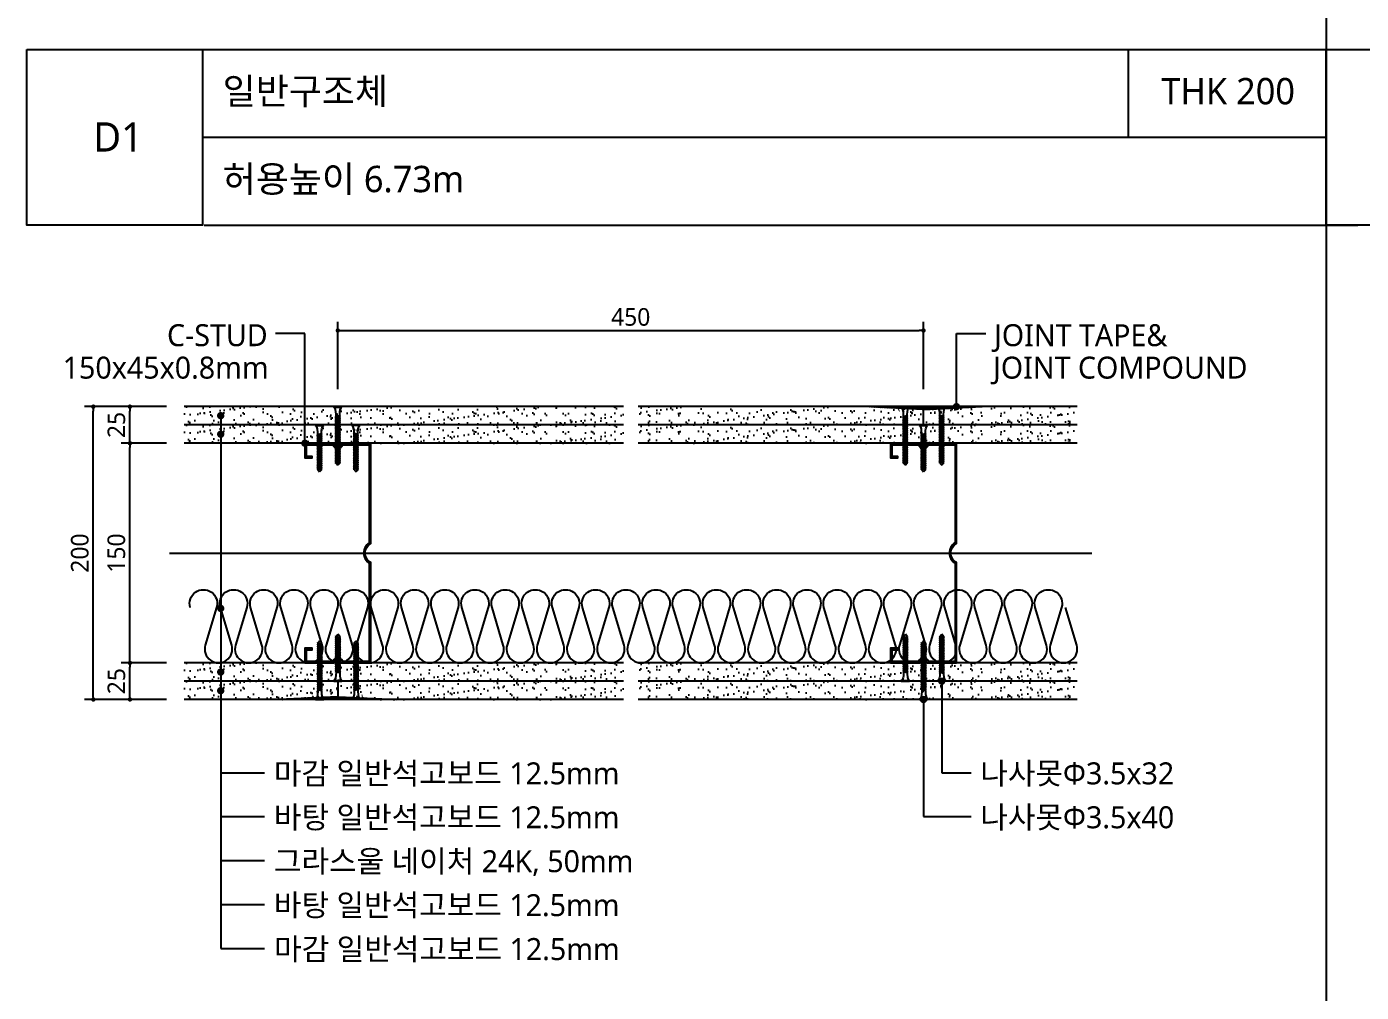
# Model space of a CAD drawing. Header units: millimetres. Extents: x 100 to 12387, y 55 to 2825.
# Drawn here: x 100 to 1011, y 796 to 1456 of the extents above; entities that cross this region are included whole.
import ezdxf
from ezdxf.enums import TextEntityAlignment as Align

# ---------------------------------------------------------------- set-up
doc = ezdxf.new("R2010")
doc.units = ezdxf.units.MM
doc.header["$LTSCALE"] = 1000
doc.linetypes.add('CCEN', pattern=[35, 30, -2, 1, -2])
doc.layers.get('DEFPOINTS').update_dxf_attribs({"color": 161})
for name, color, linetype in [('CEN', 1, 'CCEN'), ('DIM', 7, 'Continuous'), ('HATCH', 8, 'Continuous'), ('TEXT', 7, 'Continuous'), ('경량철골', 2, 'Continuous'), ('나사못32', 8, 'Continuous'), ('나사못40', 8, 'Continuous'), ('단열재', 9, 'Continuous'), ('석고보드', 4, 'Continuous'), ('조인트컴파운드', 8, 'Continuous'), ('지시선', 1, 'Continuous')]:
    doc.layers.add(name, color=color, linetype=linetype)
doc.styles.add('맑은고딕', font='malgun_0.ttf')
doc.dimstyles.new('kcc', dxfattribs={"dimscale": 5, "dimtxt": 2, "dimasz": 2, "dimexe": 1.5, "dimexo": 2, "dimgap": 0.5, "dimtad": 1, "dimdec": 1, "dimrnd": 1.38778e-17, "dimzin": 12, "dimdsep": 46, "dimtxsty": '맑은고딕', "dimblk": 'DOT', "dimcen": 1, "dimdle": 1, "dimclrd": 1, "dimclre": 1, "dimclrt": 7, "dimazin": 0, "dimtfac": 3, "dimtdec": 1, "dimtix": 1, "dimtmove": 2, "dimatfit": 2, "dimldrblk": 'DOT', "dimfxl": 1, "dimtolj": 1, "dimtzin": 1, "dimlwd": -1, "dimlwe": -1, "dimarcsym": 0})

# ---------------------------------------------------------------- blocks, each defined once
blk = doc.blocks.new('kcc나사못32')
at = {"layer": '나사못32'}
for p, q in [((1.5, 29.9), (1, 29.6)), ((1, 29.6), (1.5, 29.3)), ((1.5, 28.6), (1, 28.3)), ((1, 28.3), (1.5, 28)), ((1.5, 30.6), (2.75, 32)), ((1.5, 30.6), (1.5, 29.9)), ((4, 30.5), (1.5, 29.9)), ((4, 29.9), (1.5, 29.9)), ((4, 29.9), (1.5, 29.3)), ((1.5, 29.3), (1.5, 28.6)), ((4, 29.2), (1.5, 28.6)), ((4, 28.6), (1.5, 28.6)), ((4, 28.6), (1.5, 28)), ((1.5, 28), (1.5, 27.3)), ((4, 27.9), (1.5, 27.3)), ((4, 30.5), (2.75, 32)), ((4, 30.5), (4.5, 30.2)), ((4.5, 30.2), (4, 29.9)), ((4, 29.9), (4, 29.2)), ((4, 29.2), (4.5, 28.9)), ((4.5, 28.9), (4, 28.6)), ((4, 28.6), (4, 27.9)), ((4, 27.9), (4.5, 27.6)), ((4.5, 27.6), (4, 27.3)), ((1.5, 27.3), (1, 27)), ((1, 27), (1.5, 26.7)), ((1.5, 26), (1, 25.7)), ((1, 25.7), (1.5, 25.4)), ((1.5, 24.7), (1, 24.4)), ((1, 24.4), (1.5, 24.1)), ((1.5, 23.4), (1, 23.1)), ((1, 23.1), (1.5, 22.8)), ((1.5, 22.1), (1, 21.8)), ((1, 21.8), (1.5, 21.5)), ((1.5, 20.8), (1, 20.5)), ((1, 20.5), (1.5, 20.2)), ((1.5, 19.5), (1, 19.2)), ((1, 19.2), (1.5, 18.9)), ((4, 27.3), (1.5, 27.3)), ((4, 27.3), (1.5, 26.7)), ((1.5, 26.7), (1.5, 26)), ((4, 26.6), (1.5, 26)), ((4, 26), (1.5, 26)), ((4, 26), (1.5, 25.4)), ((1.5, 25.4), (1.5, 24.7)), ((4, 25.3), (1.5, 24.7)), ((4, 24.7), (1.5, 24.7)), ((4, 24.7), (1.5, 24.1)), ((1.5, 24.1), (1.5, 23.4)), ((4, 24), (1.5, 23.4)), ((4, 23.4), (1.5, 23.4)), ((4, 23.4), (1.5, 22.8)), ((1.5, 22.8), (1.5, 22.1)), ((4, 22.7), (1.5, 22.1)), ((4, 22.1), (1.5, 22.1)), ((4, 22.1), (1.5, 21.5)), ((1.5, 21.5), (1.5, 20.8)), ((4, 21.4), (1.5, 20.8)), ((4, 20.8), (1.5, 20.8)), ((4, 20.8), (1.5, 20.2)), ((1.5, 20.2), (1.5, 19.5)), ((4, 20.1), (1.5, 19.5)), ((4, 19.5), (1.5, 19.5)), ((4, 19.5), (1.5, 18.9)), ((1.5, 18.9), (1.5, 18.2)), ((4, 18.8), (1.5, 18.2)), ((4, 27.3), (4, 26.6)), ((4, 26.6), (4.5, 26.3)), ((4.5, 26.3), (4, 26)), ((4, 26), (4, 25.3)), ((4, 25.3), (4.5, 25)), ((4.5, 25), (4, 24.7)), ((4, 24.7), (4, 24)), ((4, 24), (4.5, 23.7)), ((4.5, 23.7), (4, 23.4)), ((4, 23.4), (4, 22.7)), ((4, 22.7), (4.5, 22.4)), ((4.5, 22.4), (4, 22.1)), ((4, 22.1), (4, 21.4)), ((4, 21.4), (4.5, 21.1)), ((4.5, 21.1), (4, 20.8)), ((4, 20.8), (4, 20.1)), ((4, 20.1), (4.5, 19.8)), ((4.5, 19.8), (4, 19.5)), ((4, 19.5), (4, 18.8)), ((4, 18.8), (4.5, 18.5)), ((4.5, 18.5), (4, 18.2)), ((1.5, 18.2), (1, 17.9)), ((1, 17.9), (1.5, 17.6)), ((1.5, 16.9), (1, 16.6)), ((1, 16.6), (1.5, 16.3)), ((1.5, 15.6), (1, 15.3)), ((1, 15.3), (1.5, 15)), ((1.5, 14.3), (1, 14)), ((1, 14), (1.5, 13.7)), ((1.5, 13), (1, 12.7)), ((1, 12.7), (1.5, 12.4)), ((1.5, 11.7), (1, 11.4)), ((1, 11.4), (1.5, 11.1)), ((1.5, 10.4), (1, 10.1)), ((1, 10.1), (1.5, 9.8)), ((4, 18.2), (1.5, 18.2)), ((4, 18.2), (1.5, 17.6)), ((1.5, 17.6), (1.5, 16.9)), ((4, 17.5), (1.5, 16.9)), ((4, 16.9), (1.5, 16.9)), ((4, 16.9), (1.5, 16.3)), ((1.5, 16.3), (1.5, 15.6)), ((4, 16.2), (1.5, 15.6)), ((4, 15.6), (1.5, 15.6)), ((4, 15.6), (1.5, 15)), ((1.5, 15), (1.5, 14.3)), ((4, 14.9), (1.5, 14.3)), ((4, 14.3), (1.5, 14.3)), ((4, 14.3), (1.5, 13.7)), ((1.5, 13.7), (1.5, 13)), ((4, 13.6), (1.5, 13)), ((4, 13), (1.5, 13)), ((4, 13), (1.5, 12.4)), ((1.5, 12.4), (1.5, 11.7)), ((4, 12.3), (1.5, 11.7)), ((4, 11.7), (1.5, 11.7)), ((4, 11.7), (1.5, 11.1)), ((1.5, 11.1), (1.5, 10.4)), ((4, 11), (1.5, 10.4)), ((4, 10.4), (1.5, 10.4)), ((4, 10.4), (1.5, 9.8)), ((1.5, 9.8), (1.5, 9.1)), ((4, 9.7), (1.5, 9.1)), ((4, 18.2), (4, 17.5)), ((4, 17.5), (4.5, 17.2)), ((4.5, 17.2), (4, 16.9)), ((4, 16.9), (4, 16.2)), ((4, 16.2), (4.5, 15.9)), ((4.5, 15.9), (4, 15.6)), ((4, 15.6), (4, 14.9)), ((4, 14.9), (4.5, 14.6)), ((4.5, 14.6), (4, 14.3)), ((4, 14.3), (4, 13.6)), ((4, 13.6), (4.5, 13.3)), ((4.5, 13.3), (4, 13)), ((4, 13), (4, 12.3)), ((4, 12.3), (4.5, 12)), ((4.5, 12), (4, 11.7)), ((4, 11.7), (4, 11)), ((4, 11), (4.5, 10.7)), ((4.5, 10.7), (4, 10.4)), ((4, 10.4), (4, 9.7)), ((4, 9.7), (4.5, 9.4)), ((4.5, 9.4), (4, 9.1)), ((0, 0), (0, 0.4)), ((5.5, 0.4), (0, 0.4)), ((1.5, 9.1), (1, 8.8)), ((1, 8.8), (1.5, 8.5)), ((1.5, 7.8), (1, 7.5)), ((1, 7.5), (1.5, 7.2)), ((1.5, 6.5), (1, 6.2)), ((1, 6.2), (1.5, 5.9)), ((4, 9.1), (1.5, 9.1)), ((4, 9.1), (1.5, 8.5)), ((1.5, 8.5), (1.5, 7.8)), ((4, 8.4), (1.5, 7.8)), ((4, 7.8), (1.5, 7.8)), ((4, 7.8), (1.5, 7.2)), ((1.5, 7.2), (1.5, 6.5)), ((4, 7.1), (1.5, 6.5)), ((4, 6.5), (1.5, 6.5)), ((4, 6.5), (1.5, 5.9)), ((1.5, 5.9), (1.5, 5.4)), ((4, 9.1), (4, 8.4)), ((4, 8.4), (4.5, 8.1)), ((4.5, 8.1), (4, 7.8)), ((4, 7.8), (4, 7.1)), ((4, 7.1), (4.5, 6.8)), ((4.5, 6.8), (4, 6.5)), ((4, 6.5), (4, 5.4)), ((5.5, 0), (5.5, 0.4)), ((5.5, 0), (0, 0))]:
    blk.add_line(p, q, dxfattribs=at)
at = {"layer": '나사못32', "extrusion": (0, 0, -1)}
blk.add_ellipse((0, 5.4), major_axis=(0, 5), ratio=0.3, start_param=1.570796, end_param=3.141593, dxfattribs=at)
at = {"layer": '나사못32'}
blk.add_ellipse((5.5, 5.4), major_axis=(0, 5), ratio=0.3, start_param=1.570796, end_param=3.141593, dxfattribs=at)
blk = doc.blocks.new('kcc나사못40')
at = {"layer": '나사못40'}
for p, q in [((1.5, 38.5), (1, 38.2)), ((1, 38.2), (1.5, 37.9)), ((1.5, 37.2), (1, 36.9)), ((1, 36.9), (1.5, 36.6)), ((1.5, 38.5), (2.75, 40)), ((1.5, 38.5), (4, 37.9)), ((1.5, 37.9), (4, 37.3)), ((1.5, 37.9), (1.5, 37.2)), ((1.5, 37.9), (4, 37.9)), ((1.5, 37.2), (4, 36.6)), ((1.5, 36.6), (4, 36)), ((1.5, 36.6), (1.5, 35.9)), ((1.5, 36.6), (4, 36.6)), ((4, 38.6), (2.75, 40)), ((4, 38.6), (4, 37.9)), ((4, 37.9), (4.5, 37.6)), ((4.5, 37.6), (4, 37.3)), ((4, 37.3), (4, 36.6)), ((4, 36.6), (4.5, 36.3)), ((1.5, 35.9), (1, 35.6)), ((1, 35.6), (1.5, 35.3)), ((1.5, 34.6), (1, 34.3)), ((1, 34.3), (1.5, 34)), ((1.5, 33.3), (1, 33)), ((1, 33), (1.5, 32.7)), ((1.5, 32), (1, 31.7)), ((1, 31.7), (1.5, 31.4)), ((1.5, 30.7), (1, 30.4)), ((1, 30.4), (1.5, 30.1)), ((1.5, 29.4), (1, 29.1)), ((1, 29.1), (1.5, 28.8)), ((1.5, 28.1), (1, 27.8)), ((1, 27.8), (1.5, 27.5)), ((1.5, 35.9), (4, 35.3)), ((1.5, 35.3), (4, 34.7)), ((1.5, 35.3), (1.5, 34.6)), ((1.5, 35.3), (4, 35.3)), ((1.5, 34.6), (4, 34)), ((1.5, 34), (1.5, 33.3)), ((1.5, 34), (4, 33.4)), ((1.5, 34), (4, 34)), ((1.5, 33.3), (4, 32.7)), ((1.5, 32.7), (4, 32.1)), ((1.5, 32.7), (1.5, 32)), ((1.5, 32.7), (4, 32.7)), ((1.5, 32), (4, 31.4)), ((1.5, 31.4), (1.5, 30.7)), ((1.5, 31.4), (4, 30.8)), ((1.5, 31.4), (4, 31.4)), ((1.5, 30.7), (4, 30.1)), ((1.5, 30.1), (4, 29.5)), ((1.5, 30.1), (1.5, 29.4)), ((1.5, 30.1), (4, 30.1)), ((1.5, 29.4), (4, 28.8)), ((1.5, 28.8), (1.5, 28.1)), ((1.5, 28.8), (4, 28.2)), ((1.5, 28.8), (4, 28.8)), ((1.5, 28.1), (4, 27.5)), ((1.5, 27.5), (4, 26.9)), ((1.5, 27.5), (1.5, 26.8)), ((1.5, 27.5), (4, 27.5)), ((4.5, 36.3), (4, 36)), ((4, 36), (4, 35.3)), ((4, 35.3), (4.5, 35)), ((4.5, 35), (4, 34.7)), ((4, 34.7), (4, 34)), ((4, 34), (4.5, 33.7)), ((4.5, 33.7), (4, 33.4)), ((4, 33.4), (4, 32.7)), ((4, 32.7), (4.5, 32.4)), ((4.5, 32.4), (4, 32.1)), ((4, 32.1), (4, 31.4)), ((4, 31.4), (4.5, 31.1)), ((4.5, 31.1), (4, 30.8)), ((4, 30.8), (4, 30.1)), ((4, 30.1), (4.5, 29.8)), ((4.5, 29.8), (4, 29.5)), ((4, 29.5), (4, 28.8)), ((4, 28.8), (4.5, 28.5)), ((4.5, 28.5), (4, 28.2)), ((4, 28.2), (4, 27.5)), ((4, 27.5), (4.5, 27.2)), ((1.5, 26.8), (1, 26.5)), ((1, 26.5), (1.5, 26.2)), ((1.5, 25.5), (1, 25.2)), ((1, 25.2), (1.5, 24.9)), ((1.5, 24.2), (1, 23.9)), ((1, 23.9), (1.5, 23.6)), ((1.5, 22.9), (1, 22.6)), ((1, 22.6), (1.5, 22.3)), ((1.5, 21.6), (1, 21.3)), ((1, 21.3), (1.5, 21)), ((1.5, 20.3), (1, 20)), ((1, 20), (1.5, 19.7)), ((1.5, 19), (1, 18.7)), ((1, 18.7), (1.5, 18.4)), ((1.5, 26.8), (4, 26.2)), ((1.5, 26.2), (1.5, 25.5)), ((1.5, 26.2), (4, 25.6)), ((1.5, 26.2), (4, 26.2)), ((1.5, 25.5), (4, 24.9)), ((1.5, 24.9), (4, 24.3)), ((1.5, 24.9), (1.5, 24.2)), ((1.5, 24.9), (4, 24.9)), ((1.5, 24.2), (4, 23.6)), ((1.5, 23.6), (1.5, 22.9)), ((1.5, 23.6), (4, 23)), ((1.5, 23.6), (4, 23.6)), ((1.5, 22.9), (4, 22.3)), ((1.5, 22.3), (4, 21.7)), ((1.5, 22.3), (1.5, 21.6)), ((1.5, 22.3), (4, 22.3)), ((1.5, 21.6), (4, 21)), ((1.5, 21), (1.5, 20.3)), ((1.5, 21), (4, 20.4)), ((1.5, 21), (4, 21)), ((1.5, 20.3), (4, 19.7)), ((1.5, 19.7), (4, 19.1)), ((1.5, 19.7), (1.5, 19)), ((1.5, 19.7), (4, 19.7)), ((1.5, 19), (4, 18.4)), ((1.5, 18.4), (1.5, 17.7)), ((1.5, 18.4), (4, 17.8)), ((1.5, 18.4), (4, 18.4)), ((4.5, 27.2), (4, 26.9)), ((4, 26.9), (4, 26.2)), ((4, 26.2), (4.5, 25.9)), ((4.5, 25.9), (4, 25.6)), ((4, 25.6), (4, 24.9)), ((4, 24.9), (4.5, 24.6)), ((4.5, 24.6), (4, 24.3)), ((4, 24.3), (4, 23.6)), ((4, 23.6), (4.5, 23.3)), ((4.5, 23.3), (4, 23)), ((4, 23), (4, 22.3)), ((4, 22.3), (4.5, 22)), ((4.5, 22), (4, 21.7)), ((4, 21.7), (4, 21)), ((4, 21), (4.5, 20.7)), ((4.5, 20.7), (4, 20.4)), ((4, 20.4), (4, 19.7)), ((4, 19.7), (4.5, 19.4)), ((4.5, 19.4), (4, 19.1)), ((4, 19.1), (4, 18.4)), ((4, 18.4), (4.5, 18.1)), ((1.5, 17.7), (1, 17.4)), ((1, 17.4), (1.5, 17.1)), ((1.5, 16.4), (1, 16.1)), ((1, 16.1), (1.5, 15.8)), ((1.5, 15.1), (1, 14.8)), ((1, 14.8), (1.5, 14.5)), ((1.5, 13.8), (1, 13.5)), ((1, 13.5), (1.5, 13.2)), ((1.5, 12.5), (1, 12.2)), ((1, 12.2), (1.5, 11.9)), ((1.5, 11.2), (1, 10.9)), ((1, 10.9), (1.5, 10.6)), ((1.5, 9.9), (1, 9.6)), ((1, 9.6), (1.5, 9.3)), ((1.5, 17.7), (4, 17.1)), ((1.5, 17.1), (4, 16.5)), ((1.5, 17.1), (1.5, 16.4)), ((1.5, 17.1), (4, 17.1)), ((1.5, 16.4), (4, 15.8)), ((1.5, 15.8), (1.5, 15.1)), ((1.5, 15.8), (4, 15.2)), ((1.5, 15.8), (4, 15.8)), ((1.5, 15.1), (4, 14.5)), ((1.5, 14.5), (4, 13.9)), ((1.5, 14.5), (1.5, 13.8)), ((1.5, 14.5), (4, 14.5)), ((1.5, 13.8), (4, 13.2)), ((1.5, 13.2), (1.5, 12.5)), ((1.5, 13.2), (4, 12.6)), ((1.5, 13.2), (4, 13.2)), ((1.5, 12.5), (4, 11.9)), ((1.5, 11.9), (4, 11.3)), ((1.5, 11.9), (1.5, 11.2)), ((1.5, 11.9), (4, 11.9)), ((1.5, 11.2), (4, 10.6)), ((1.5, 10.6), (1.5, 9.9)), ((1.5, 10.6), (4, 10)), ((1.5, 10.6), (4, 10.6)), ((1.5, 9.9), (4, 9.3)), ((1.5, 9.3), (4, 8.7)), ((1.5, 9.3), (1.5, 8.6)), ((1.5, 9.3), (4, 9.3)), ((4.5, 18.1), (4, 17.8)), ((4, 17.8), (4, 17.1)), ((4, 17.1), (4.5, 16.8)), ((4.5, 16.8), (4, 16.5)), ((4, 16.5), (4, 15.8)), ((4, 15.8), (4.5, 15.5)), ((4.5, 15.5), (4, 15.2)), ((4, 15.2), (4, 14.5)), ((4, 14.5), (4.5, 14.2)), ((4.5, 14.2), (4, 13.9)), ((4, 13.9), (4, 13.2)), ((4, 13.2), (4.5, 12.9)), ((4.5, 12.9), (4, 12.6)), ((4, 12.6), (4, 11.9)), ((4, 11.9), (4.5, 11.6)), ((4.5, 11.6), (4, 11.3)), ((4, 11.3), (4, 10.6)), ((4, 10.6), (4.5, 10.3)), ((4.5, 10.3), (4, 10)), ((4, 10), (4, 9.3)), ((4, 9.3), (4.5, 9)), ((0, 0.4), (5.5, 0.4)), ((0, 0), (0, 0.4)), ((1.5, 8.6), (1, 8.3)), ((1, 8.3), (1.5, 8)), ((1.5, 7.3), (1, 7)), ((1, 7), (1.5, 6.7)), ((1.5, 8.6), (4, 8)), ((1.5, 8), (1.5, 7.3)), ((1.5, 8), (4, 7.4)), ((1.5, 8), (4, 8)), ((1.5, 7.3), (4, 6.7)), ((1.5, 6.7), (4, 6.1)), ((1.5, 6.7), (4, 6.7)), ((1.5, 6.7), (1.5, 5.4)), ((4.5, 9), (4, 8.7)), ((4, 8.7), (4, 8)), ((4, 8), (4.5, 7.7)), ((4.5, 7.7), (4, 7.4)), ((4, 7.4), (4, 6.7)), ((4, 6.7), (4.5, 6.4)), ((4.5, 6.4), (4, 6.1)), ((4, 6.1), (4, 5.4)), ((5.5, 0), (5.5, 0.4)), ((0, 0), (5.5, 0))]:
    blk.add_line(p, q, dxfattribs=at)
at = {"layer": '나사못40', "extrusion": (0, 0, -1)}
blk.add_ellipse((0, 5.4), major_axis=(0, -5), ratio=0.3, start_param=4.712389, end_param=6.283185, dxfattribs=at)
at = {"layer": '나사못40'}
blk.add_ellipse((5.5, 5.4), major_axis=(0, -5), ratio=0.3, start_param=4.712389, end_param=6.283185, dxfattribs=at)
blk = doc.blocks.new('_Dot')
at = {"color": 0, "linetype": 'ByBlock', "lineweight": -2}
blk.add_line((-0.5, 0), (-1, 0), dxfattribs=at)
at = {"color": 0, "linetype": 'ByBlock', "const_width": 0.5}
blk.add_lwpolyline([(-0.25, 0, 1), (0.25, 0, 1)], format="xyb", close=True, dxfattribs=at)
blk = doc.blocks.new('*D247')
at = {"layer": 'DEFPOINTS', "color": 0, "transparency": 16777216}
for p in [(170.5, 1021), (207.5, 1021), (207.5, 996)]:
    blk.add_point(p, dxfattribs=at)
at = {"layer": 'DIM', "color": 1, "transparency": 16777216}
for p, q in [((195.5, 1021), (164.5, 1021)), ((170.5, 999), (170.5, 1018)), ((195.5, 996), (164.5, 996))]:
    blk.add_line(p, q, dxfattribs=at)
at = {"layer": 'DIM', "color": 1, "transparency": 16777216, "xscale": 2.999999999999998, "yscale": 2.999999999999998, "zscale": 2.999999999999998}
for p, rotation in [((170.5, 1021), 90), ((170.5, 996), 270)]:
    blk.add_blockref('_Dot', p, dxfattribs=dict(at, rotation=rotation))
at = {"layer": 'DIM', "color": 7, "transparency": 16777216, "insert": (161.3, 1008.5), "char_height": 12, "attachment_point": 5, "rotation": 90, "style": '맑은고딕'}
blk.add_mtext('\\A1;25', dxfattribs=at)
blk = doc.blocks.new('*D248')
at = {"layer": 'DEFPOINTS', "color": 0, "transparency": 16777216}
for p in [(170.5, 1171), (207.5, 1171), (207.5, 1021)]:
    blk.add_point(p, dxfattribs=at)
at = {"layer": 'DIM', "color": 1, "transparency": 16777216}
for p, q in [((195.5, 1171), (164.5, 1171)), ((170.5, 1024), (170.5, 1168)), ((195.5, 1021), (164.5, 1021))]:
    blk.add_line(p, q, dxfattribs=at)
at = {"layer": 'DIM', "color": 1, "transparency": 16777216, "xscale": 2.999999999999998, "yscale": 2.999999999999998, "zscale": 2.999999999999998}
for p, rotation in [((170.5, 1171), 90), ((170.5, 1021), 270)]:
    blk.add_blockref('_Dot', p, dxfattribs=dict(at, rotation=rotation))
at = {"layer": 'DIM', "color": 7, "transparency": 16777216, "insert": (161.27, 1096), "char_height": 12, "attachment_point": 5, "rotation": 90, "style": '맑은고딕'}
blk.add_mtext('\\A1;150', dxfattribs=at)
blk = doc.blocks.new('*D249')
at = {"layer": 'DEFPOINTS', "color": 0, "transparency": 16777216}
for p in [(170.5, 1196), (207.5, 1196), (207.5, 1171)]:
    blk.add_point(p, dxfattribs=at)
at = {"layer": 'DIM', "color": 1, "transparency": 16777216}
for p, q in [((195.5, 1196), (164.5, 1196)), ((170.5, 1174), (170.5, 1193)), ((195.5, 1171), (164.5, 1171))]:
    blk.add_line(p, q, dxfattribs=at)
at = {"layer": 'DIM', "color": 1, "transparency": 16777216, "xscale": 2.999999999999998, "yscale": 2.999999999999998, "zscale": 2.999999999999998}
for p, rotation in [((170.5, 1196), 90), ((170.5, 1171), 270)]:
    blk.add_blockref('_Dot', p, dxfattribs=dict(at, rotation=rotation))
at = {"layer": 'DIM', "color": 7, "transparency": 16777216, "insert": (161.3, 1183.5), "char_height": 12, "attachment_point": 5, "rotation": 90, "style": '맑은고딕'}
blk.add_mtext('\\A1;25', dxfattribs=at)
blk = doc.blocks.new('*D250')
at = {"layer": 'DEFPOINTS', "color": 0, "transparency": 16777216}
for p in [(145.5, 1196), (207.5, 1196), (207.5, 996)]:
    blk.add_point(p, dxfattribs=at)
at = {"layer": 'DIM', "color": 1, "transparency": 16777216}
for p, q in [((195.5, 1196), (139.5, 1196)), ((145.5, 999), (145.5, 1193)), ((195.5, 996), (139.5, 996))]:
    blk.add_line(p, q, dxfattribs=at)
at = {"layer": 'DIM', "color": 1, "transparency": 16777216, "xscale": 2.999999999999998, "yscale": 2.999999999999998, "zscale": 2.999999999999998}
for p, rotation in [((145.5, 1196), 90), ((145.5, 996), 270)]:
    blk.add_blockref('_Dot', p, dxfattribs=dict(at, rotation=rotation))
at = {"layer": 'DIM', "color": 7, "transparency": 16777216, "insert": (136.3, 1096), "char_height": 12, "attachment_point": 5, "rotation": 90, "style": '맑은고딕'}
blk.add_mtext('\\A1;200', dxfattribs=at)
blk = doc.blocks.new('insulation1')
blk.add_lwpolyline([(0, 0.25, 1.344031), (0.35, 0.25), (0.2, 0.75, -1.344031), (0.55, 0.75), (0.4, 0.25)], format="xyb")
blk = doc.blocks.new('*D255')
at = {"layer": 'DEFPOINTS', "color": 0, "transparency": 16777216}
for p in [(712.5, 1248), (312.5, 1196), (712.5, 1196)]:
    blk.add_point(p, dxfattribs=at)
at = {"layer": 'DIM', "color": 1, "transparency": 16777216}
for p, q in [((312.5, 1208), (312.5, 1254)), ((712.5, 1208), (712.5, 1254)), ((315.5, 1248), (709.5, 1248))]:
    blk.add_line(p, q, dxfattribs=at)
at = {"layer": 'DIM', "color": 1, "transparency": 16777216, "xscale": 2.999999999999998, "yscale": 2.999999999999998, "zscale": 2.999999999999998, "rotation": 180}
blk.add_blockref('_Dot', (312.5, 1248), dxfattribs=at)
at = {"layer": 'DIM', "color": 1, "transparency": 16777216, "xscale": 2.999999999999998, "yscale": 2.999999999999998, "zscale": 2.999999999999998}
blk.add_blockref('_Dot', (712.5, 1248), dxfattribs=at)
at = {"layer": 'DIM', "color": 7, "transparency": 16777216, "insert": (512.5, 1257.2), "char_height": 12, "attachment_point": 5, "style": '맑은고딕'}
blk.add_mtext('\\A1;450', dxfattribs=at)

msp = doc.modelspace()

# ---------------------------------------------------------------- hatches: boundary and pattern name
at = {"layer": 'HATCH'}
h = msp.add_hatch(dxfattribs=at)
h.set_pattern_fill('AR-SAND', color=256, scale=0.2, style=0)
h.set_pattern_definition([(37.5, (-4527.824, -17623.809), (-0.3200063, 9.7882647), [0, -7.7216, 0, -8.636, 0, -8.255]), (7.5, (-4527.824, -17623.809), (8.990466, 14.336502), [0, -4.1656, 0, -6.9596, 0, -2.667]), (327.5, (-4534.072, -17623.809), (15.8198474, 0.0287437), [0, -2.54, 0, -9.144, 0, -11.938]), (317.5, (-4534.072, -17623.809), (15.271129, 4.458586), [0, -1.27, 0, -5.9944, 0, -6.858])])
h.paths.add_polyline_path([(507.5, 1196), (207.5, 1196), (207.5, 1183.5), (507.5, 1183.5)])
h = msp.add_hatch(dxfattribs=at)
h.set_pattern_fill('AR-SAND', color=256, scale=0.2, style=0)
h.set_pattern_definition([(37.5, (-4530.719, -17623.809), (-0.3200063, 9.7882647), [0, -7.7216, 0, -8.636, 0, -8.255]), (7.5, (-4530.719, -17623.809), (8.990466, 14.336502), [0, -4.1656, 0, -6.9596, 0, -2.667]), (327.5, (-4536.967, -17623.809), (15.8198474, 0.0287437), [0, -2.54, 0, -9.144, 0, -11.938]), (317.5, (-4536.967, -17623.809), (15.271129, 4.458586), [0, -1.27, 0, -5.9944, 0, -6.858])])
h.paths.add_polyline_path([(817.5, 1196), (517.5, 1196), (517.5, 1183.5), (817.5, 1183.5)])
h = msp.add_hatch(dxfattribs=at)
h.set_pattern_fill('AR-SAND', color=256, scale=0.2, style=0)
h.set_pattern_definition([(37.5, (-4527.824, -17636.309), (-0.3200063, 9.7882647), [0, -7.7216, 0, -8.636, 0, -8.255]), (7.5, (-4527.824, -17636.309), (8.990466, 14.336502), [0, -4.1656, 0, -6.9596, 0, -2.667]), (327.5, (-4534.072, -17636.309), (15.8198474, 0.0287437), [0, -2.54, 0, -9.144, 0, -11.938]), (317.5, (-4534.072, -17636.309), (15.271129, 4.458586), [0, -1.27, 0, -5.9944, 0, -6.858])])
h.paths.add_polyline_path([(507.5, 1183.5), (207.5, 1183.5), (207.5, 1171), (507.5, 1171)])
h = msp.add_hatch(dxfattribs=at)
h.set_pattern_fill('AR-SAND', color=256, scale=0.2, style=0)
h.set_pattern_definition([(37.5, (-4530.719, -17636.309), (-0.3200063, 9.7882647), [0, -7.7216, 0, -8.636, 0, -8.255]), (7.5, (-4530.719, -17636.309), (8.990466, 14.336502), [0, -4.1656, 0, -6.9596, 0, -2.667]), (327.5, (-4536.967, -17636.309), (15.8198474, 0.0287437), [0, -2.54, 0, -9.144, 0, -11.938]), (317.5, (-4536.967, -17636.309), (15.271129, 4.458586), [0, -1.27, 0, -5.9944, 0, -6.858])])
h.paths.add_polyline_path([(817.5, 1183.5), (517.5, 1183.5), (517.5, 1171), (817.5, 1171)])
h = msp.add_hatch(dxfattribs=at)
h.set_pattern_fill('AR-SAND', color=256, scale=0.2, style=0)
h.set_pattern_definition([(37.5, (-4527.824, -17798.809), (-0.3200063, 9.7882647), [0, -7.7216, 0, -8.636, 0, -8.255]), (7.5, (-4527.824, -17798.809), (8.990466, 14.336502), [0, -4.1656, 0, -6.9596, 0, -2.667]), (327.5, (-4534.072, -17798.809), (15.8198474, 0.0287437), [0, -2.54, 0, -9.144, 0, -11.938]), (317.5, (-4534.072, -17798.809), (15.271129, 4.458586), [0, -1.27, 0, -5.9944, 0, -6.858])])
h.paths.add_polyline_path([(507.5, 1021), (207.5, 1021), (207.5, 1008.5), (507.5, 1008.5)])
h = msp.add_hatch(dxfattribs=at)
h.set_pattern_fill('AR-SAND', color=256, scale=0.2, style=0)
h.set_pattern_definition([(37.5, (-4530.719, -17798.809), (-0.3200063, 9.7882647), [0, -7.7216, 0, -8.636, 0, -8.255]), (7.5, (-4530.719, -17798.809), (8.990466, 14.336502), [0, -4.1656, 0, -6.9596, 0, -2.667]), (327.5, (-4536.967, -17798.809), (15.8198474, 0.0287437), [0, -2.54, 0, -9.144, 0, -11.938]), (317.5, (-4536.967, -17798.809), (15.271129, 4.458586), [0, -1.27, 0, -5.9944, 0, -6.858])])
h.paths.add_polyline_path([(817.5, 1021), (517.5, 1021), (517.5, 1008.5), (817.5, 1008.5)])
h = msp.add_hatch(dxfattribs=at)
h.set_pattern_fill('AR-SAND', color=256, scale=0.2, style=0)
h.set_pattern_definition([(37.5, (-4527.824, -17811.309), (-0.3200063, 9.7882647), [0, -7.7216, 0, -8.636, 0, -8.255]), (7.5, (-4527.824, -17811.309), (8.990466, 14.336502), [0, -4.1656, 0, -6.9596, 0, -2.667]), (327.5, (-4534.072, -17811.309), (15.8198474, 0.0287437), [0, -2.54, 0, -9.144, 0, -11.938]), (317.5, (-4534.072, -17811.309), (15.271129, 4.458586), [0, -1.27, 0, -5.9944, 0, -6.858])])
h.paths.add_polyline_path([(507.5, 1008.5), (207.5, 1008.5), (207.5, 996), (507.5, 996)])
h = msp.add_hatch(dxfattribs=at)
h.set_pattern_fill('AR-SAND', color=256, scale=0.2, style=0)
h.set_pattern_definition([(37.5, (-4530.719, -17811.309), (-0.3200063, 9.7882647), [0, -7.7216, 0, -8.636, 0, -8.255]), (7.5, (-4530.719, -17811.309), (8.990466, 14.336502), [0, -4.1656, 0, -6.9596, 0, -2.667]), (327.5, (-4536.967, -17811.309), (15.8198474, 0.0287437), [0, -2.54, 0, -9.144, 0, -11.938]), (317.5, (-4536.967, -17811.309), (15.271129, 4.458586), [0, -1.27, 0, -5.9944, 0, -6.858])])
h.paths.add_polyline_path([(817.5, 1008.5), (517.5, 1008.5), (517.5, 996), (817.5, 996)])
at = {"layer": '조인트컴파운드'}
h = msp.add_hatch(dxfattribs=at)
h.set_pattern_fill('ANSI31', color=8, scale=0.1, style=0)
h.set_pattern_definition([(45, (-4553.4932, -17471.35447), (-0.224506403, 0.224506403), [])])
edge = h.paths.add_edge_path()
edge.add_ellipse((694.75, 1190.6), major_axis=(0, 5), ratio=0.3, start_angle=329.47264, end_angle=360)
edge.add_line((694.75, 1195.6), (694.75, 1196))
edge.add_line((694.75, 1196), (672.5, 1196))
edge.add_line((672.5, 1196), (695.51, 1194.91))
h.paths.add_polyline_path([(700.25, 1196), (694.75, 1196), (694.75, 1195.6), (700.25, 1195.6)])
edge = h.paths.add_edge_path()
edge.add_ellipse((700.25, 1190.6), major_axis=(0, 5), ratio=0.3, start_angle=360, end_angle=394.46827)
edge.add_line((700.23, 1195.6), (694.77, 1195.6))
edge.add_ellipse((694.75, 1190.6), major_axis=(0, 5), ratio=0.3, start_angle=329.47264, end_angle=360, ccw=False)
edge.add_line((695.51, 1194.91), (699.4, 1194.72))
edge = h.paths.add_edge_path()
edge.add_line((752.5, 1196), (700.25, 1196))
edge.add_line((700.25, 1196), (700.25, 1195.6))
edge.add_ellipse((700.25, 1190.6), major_axis=(0, 5), ratio=0.3, start_angle=360, end_angle=394.46827)
edge.add_line((699.4, 1194.72), (712.5, 1194.1))
edge.add_line((712.5, 1194.1), (752.5, 1196))
h = msp.add_hatch(dxfattribs=at)
h.set_pattern_fill('ANSI31', color=8, scale=0.1, style=0)
h.set_pattern_definition([(45, (-4503.4932, -17556.35447), (-0.224506403, 0.224506403), [])])
edge = h.paths.add_edge_path()
edge.add_ellipse((294.75, 1001.4), major_axis=(0, 5), ratio=0.3, start_angle=180, end_angle=210.52736)
edge.add_line((295.51, 997.09), (272.5, 996))
edge.add_line((272.5, 996), (294.75, 996))
edge.add_line((294.75, 996), (294.75, 996.4))
edge = h.paths.add_edge_path()
edge.add_ellipse((324.75, 1001.4), major_axis=(0, 5), ratio=0.3, start_angle=180, end_angle=214.46827)
edge.add_line((325.6, 997.28), (312.5, 997.9))
edge.add_line((312.5, 997.9), (299.4, 997.28))
edge.add_ellipse((300.25, 1001.4), major_axis=(0, 5), ratio=0.3, start_angle=145.53173, end_angle=180)
edge.add_line((300.25, 996.4), (300.25, 996))
edge.add_line((300.25, 996), (324.75, 996))
edge.add_line((324.75, 996), (324.75, 996.4))
edge = h.paths.add_edge_path()
edge.add_ellipse((330.25, 1001.4), major_axis=(0, 5), ratio=0.3, start_angle=149.47264, end_angle=180)
edge.add_line((330.25, 996.4), (330.25, 996))
edge.add_line((330.25, 996), (352.5, 996))
edge.add_line((352.5, 996), (329.49, 997.09))
edge = h.paths.add_edge_path()
edge.add_ellipse((300.25, 1001.4), major_axis=(0, 5), ratio=0.3, start_angle=145.53173, end_angle=180, ccw=False)
edge.add_line((299.4, 997.28), (295.51, 997.09))
edge.add_ellipse((294.75, 1001.4), major_axis=(0, 5), ratio=0.3, start_angle=180, end_angle=210.52736, ccw=False)
edge.add_line((294.75, 996.4), (300.25, 996.4))
h.paths.add_polyline_path([(300.25, 996.4), (294.75, 996.4), (294.75, 996), (300.25, 996)])
edge = h.paths.add_edge_path()
edge.add_ellipse((330.25, 1001.4), major_axis=(0, 5), ratio=0.3, start_angle=149.47264, end_angle=180, ccw=False)
edge.add_line((329.49, 997.09), (325.6, 997.28))
edge.add_ellipse((324.75, 1001.4), major_axis=(0, 5), ratio=0.3, start_angle=180, end_angle=214.46827, ccw=False)
edge.add_line((324.75, 996.4), (330.25, 996.4))
h.paths.add_polyline_path([(330.25, 996.4), (324.75, 996.4), (324.75, 996), (330.25, 996)])

# ---------------------------------------------------------------- linework, layer by layer
for p, q in [((987.5, 2825), (987.5, 55)), ((100, 1440), (3650, 1440)), ((852.5, 1380), (852.5, 1440)), ((220, 1380), (987.5, 1380)), ((221.1, 1320), (1009.14, 1320))]:
    msp.add_line(p, q)
for points in [[(100, 1440), (220, 1440), (220, 1320), (100, 1320)], [(987.5, 1440), (1107.5, 1440), (1107.5, 1320), (987.5, 1320)]]:
    msp.add_lwpolyline(points, close=True)
at = {"layer": 'CEN', "ltscale": 0.1}
msp.add_line((197.5, 1096), (827.5, 1096), dxfattribs=at)
at = {"layer": '경량철골'}
for points in [[(334, 1088.93), (334, 1022), (315.85, 1022, 0.745356), (309.15, 1022), (291, 1022), (291, 1030), (295, 1030), (295, 1031), (290, 1031), (290, 1021), (310, 1021, -1), (315, 1021), (335, 1021), (335, 1089.5, -0.589997), (335, 1102.5), (335, 1171), (315, 1171, -1), (310, 1171), (290, 1171), (290, 1161), (295, 1161), (295, 1162), (291, 1162), (291, 1170), (309.15, 1170, 0.745356), (315.85, 1170), (334, 1170), (334, 1103.07, 0.542783)], [(734, 1088.93), (734, 1022), (715.85, 1022, 0.745356), (709.15, 1022), (691, 1022), (691, 1030), (695, 1030), (695, 1031), (690, 1031), (690, 1021), (710, 1021, -1), (715, 1021), (735, 1021), (735, 1089.5, -0.589997), (735, 1102.5), (735, 1171), (715, 1171, -1), (710, 1171), (690, 1171), (690, 1161), (695, 1161), (695, 1162), (691, 1162), (691, 1170), (709.15, 1170, 0.745356), (715.85, 1170), (734, 1170), (734, 1103.07, 0.542783)]]:
    msp.add_lwpolyline(points, format="xyb", close=True, dxfattribs=at)
at = {"layer": '석고보드'}
for p, q in [((507.5, 1196), (207.5, 1196)), ((817.5, 1196), (517.5, 1196)), ((712.5, 1194.1), (672.5, 1196)), ((712.5, 1194.1), (752.5, 1196)), ((712.5, 1183.5), (712.5, 1194.1)), ((507.5, 1183.5), (207.5, 1183.5)), ((312.5, 1183.5), (312.5, 1171)), ((817.5, 1183.5), (517.5, 1183.5)), ((507.5, 1171), (207.5, 1171)), ((817.5, 1171), (517.5, 1171)), ((507.5, 1021), (207.5, 1021)), ((817.5, 1021), (517.5, 1021)), ((712.5, 1008.5), (712.5, 1021)), ((507.5, 1008.5), (207.5, 1008.5)), ((312.5, 1008.5), (312.5, 997.9)), ((817.5, 1008.5), (517.5, 1008.5)), ((507.5, 996), (207.5, 996)), ((312.5, 997.9), (272.5, 996)), ((312.5, 997.9), (352.5, 996)), ((817.5, 996), (517.5, 996))]:
    msp.add_line(p, q, dxfattribs=at)
at = {"layer": '지시선', "color": 1}
for p, q in [((232.5, 946), (262.5, 946)), ((232.5, 916), (262.5, 916)), ((232.5, 886), (262.5, 886)), ((232.5, 856), (262.5, 856))]:
    msp.add_line(p, q, dxfattribs=at)
at = {"layer": '지시선', "const_width": 2.5}
for points in [[(231.25, 1177.16, 1), (233.75, 1177.16, 1)], [(231.25, 1058.21, 1), (233.75, 1058.21, 1)], [(231.25, 1014.74, 1), (233.75, 1014.74, 1)], [(231.25, 1002, 1), (233.75, 1002, 1)]]:
    msp.add_lwpolyline(points, format="xyb", close=True, dxfattribs=at)

# ---------------------------------------------------------------- block references
at = {"layer": '나사못32', "rotation": 179.9999999997916}
for p in [(302.82, 1183.5), (715.25, 1183.5)]:
    msp.add_blockref('kcc나사못32', p, dxfattribs=at)
at = {"layer": '나사못32', "xscale": -1}
for p, rotation in [((322.18, 1183.5), 180), ((315.25, 1008.5), 359.9999999997916), ((702.82, 1008.5), 359.9999999997916)]:
    msp.add_blockref('kcc나사못32', p, dxfattribs=dict(at, rotation=rotation))
at = {"layer": '나사못32'}
msp.add_blockref('kcc나사못32', (722.18, 1008.5), dxfattribs=at)
at = {"layer": '나사못40', "xscale": -1, "rotation": 180}
for p in [(309.75, 1196), (697.32, 1196)]:
    msp.add_blockref('kcc나사못40', p, dxfattribs=at)
at = {"layer": '나사못40', "rotation": 180}
msp.add_blockref('kcc나사못40', (727.68, 1196), dxfattribs=at)
at = {"layer": '나사못40', "extrusion": (0, 0, -1), "xscale": -1, "zscale": -1}
for p in [(-297.32, 996), (-709.75, 996)]:
    msp.add_blockref('kcc나사못40', p, dxfattribs=at)
at = {"layer": '나사못40', "extrusion": (0, 0, -1), "zscale": -1}
msp.add_blockref('kcc나사못40', (-327.68, 996), dxfattribs=at)
at = {"layer": '단열재', "xscale": -51.52459048257515, "yscale": 51.52459048257697, "zscale": 51.52459048257628, "rotation": 180, "row_count": 1, "column_count": 29, "row_spacing": 0, "column_spacing": -20.60983619303051}
msp.add_blockref('insulation1', (211.69, 1071.76), dxfattribs=at)

# ---------------------------------------------------------------- texts
at = {"layer": 'TEXT', "style": '맑은고딕'}
for s, height, p in [('일반구조체', 18, (233.84, 1402.47)), ('허용높이 6.73m', 18, (233.84, 1342.47)), ('JOINT TAPE&', 15, (760.64, 1237.29)), ('JOINT COMPOUND', 15, (759.94, 1215.14)), ('마감 일반석고보드 12.5mm', 15, (268.83, 938.04)), ('나사못Φ3.5x32', 15, (751.26, 938.04)), ('바탕 일반석고보드 12.5mm', 15, (268.83, 908.04)), ('나사못Φ3.5x40', 15, (751.26, 908.04)), ('그라스울 네이처 24K, 50mm', 15, (268.83, 878.04)), ('바탕 일반석고보드 12.5mm', 15, (268.83, 848.04)), ('마감 일반석고보드 12.5mm', 15, (268.97, 818.04))]:
    msp.add_text(s, height=height, dxfattribs=at).set_placement(p)
for s, height, p in [('THK 200', 18, (920.56, 1402.47)), ('D1', 20, (162.44, 1370.17))]:
    msp.add_text(s, height=height, dxfattribs=at).set_placement(p, align=Align.CENTER)
for s, p in [('C-STUD', (264.59, 1237.29)), ('150x45x0.8mm', (265.24, 1215.14))]:
    msp.add_text(s, height=15, dxfattribs=at).set_placement(p, align=Align.RIGHT)

# ---------------------------------------------------------------- dimensions: what is measured, and where the dimension line sits
at = {"layer": 'DIM'}
dim = msp.add_linear_dim(base=(712.5, 1248), p1=(312.5, 1196), p2=(712.5, 1196), text='450', dimstyle='kcc', override={"dimscale": 6, "dimtxt": 2, "dimasz": 0.5, "dimexe": 1, "dimgap": 0.5}, dxfattribs=at)
dim.commit()
dim.dimension.update_dxf_attribs({"geometry": '*D255', "text_midpoint": (512.5, 1257.2)})
for base, p1, p2, override, picture, middle in [((145.5, 1196), (207.5, 996), (207.5, 1196), {"dimscale": 6, "dimtxt": 2, "dimasz": 0.5, "dimexe": 1, "dimgap": 0.5, "dimdle": 1}, '*D250', (136.3, 1096)), ((170.5, 1196), (207.5, 1171), (207.5, 1196), {"dimscale": 6, "dimtxt": 2, "dimasz": 0.5, "dimexe": 1, "dimgap": 0.5}, '*D249', (161.3, 1183.5)), ((170.5, 1171), (207.5, 1021), (207.5, 1171), {"dimscale": 6, "dimtxt": 2, "dimasz": 0.5, "dimexe": 1, "dimgap": 0.5}, '*D248', (161.27, 1096)), ((170.5, 1021), (207.5, 996), (207.5, 1021), {"dimscale": 6, "dimtxt": 2, "dimasz": 0.5, "dimexe": 1, "dimgap": 0.5}, '*D247', (161.3, 1008.5))]:
    dim = msp.add_linear_dim(base=base, p1=p1, p2=p2, angle=90, dimstyle='kcc', override=override, dxfattribs=at)
    dim.commit()
    dim.dimension.update_dxf_attribs({"geometry": picture, "text_midpoint": middle})

# ---------------------------------------------------------------- leaders
at = {"layer": '지시선'}
for points in [[(290, 1171), (290, 1246), (270, 1246)], [(735, 1196), (735, 1246), (755, 1246)], [(232.5, 1189.83), (232.5, 826), (262.5, 826)], [(724.93, 1008.5), (724.93, 946), (744.93, 946)], [(712.5, 996), (712.5, 916), (744.93, 916)]]:
    msp.add_leader(points, dimstyle='kcc', override={"dimscale": 1, "dimasz": 5, "dimgap": 0.625, "dimtad": 0, "dimldrblk": 'Dot'}, dxfattribs=at)

doc.saveas('drawing.dxf')
